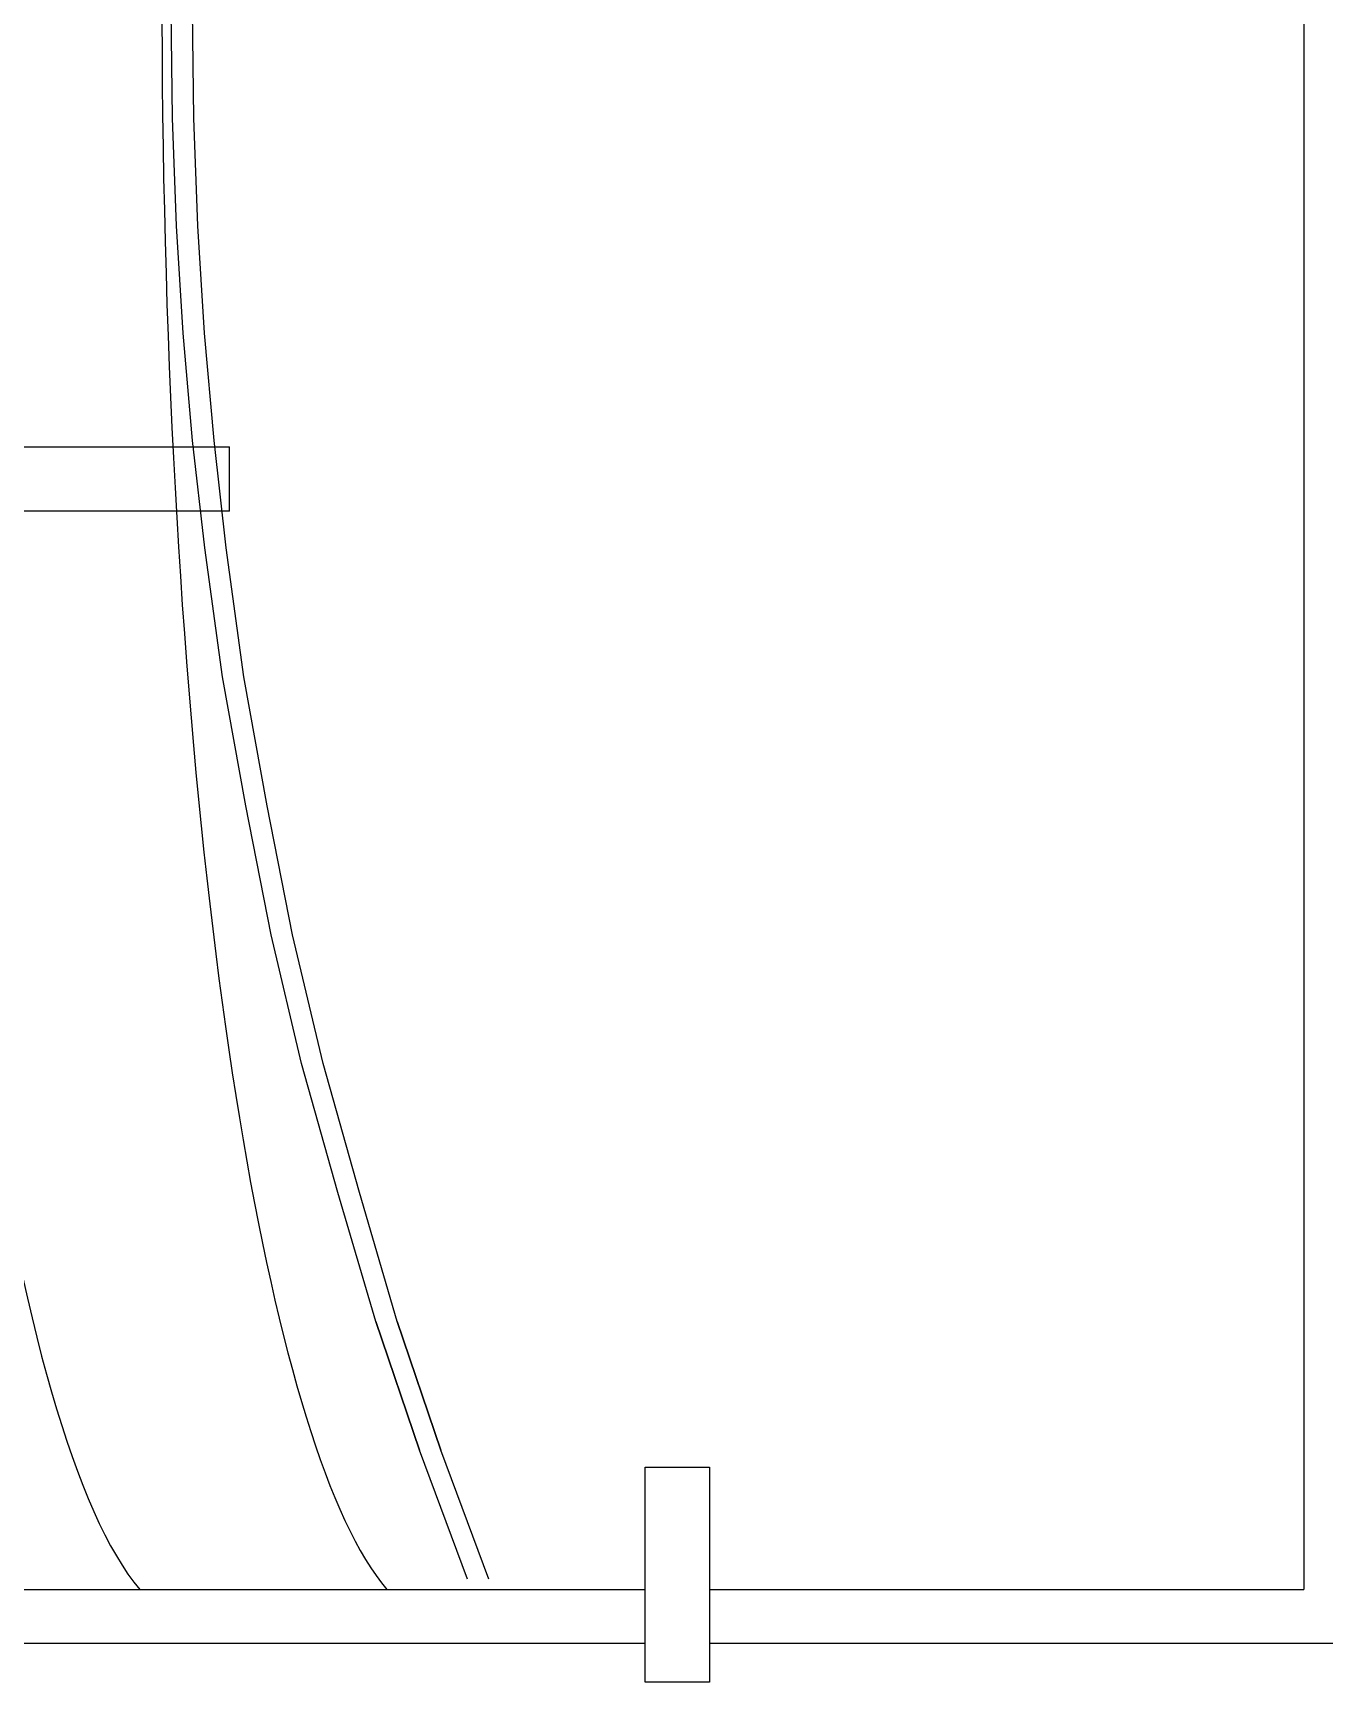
# Model space of a CAD drawing. Extents: x 0 to 244, y -71 to 76.
# Drawn here: x 93.07 to 99.08, y -0.18 to 7.49 of the extents above; entities that cross this region are included whole.
import ezdxf

# ---------------------------------------------------------------- set-up
doc = ezdxf.new("R2010")
doc.units = 0
doc.header["$LTSCALE"] = 0.01
doc.header["$MEASUREMENT"] = 0
doc.layers.get('0').update_dxf_attribs({"linetype": 'CONTINUOUS'})
for name, color, linetype in [('ALV', 2, 'CONTINUOUS'), ('ESTR', 3, 'CONTINUOUS'), ('LAYOUT-ANF', 1, 'CONTINUOUS')]:
    doc.layers.add(name, color=color, linetype=linetype)
doc.layers.get('0').freeze()

# ---------------------------------------------------------------- blocks, each defined once
blk = doc.blocks.new('PISOANF-SSN')
for p, q in [((-1.374, -8.0935), (-1.38, -7.5935)), ((-1.355, -8.5935), (-1.374, -8.0935)), ((-1.324, -9.0935), (-1.355, -8.5935)), ((-1.28, -9.5935), (-1.324, -9.0935)), ((-1.223, -10.0935), (-1.28, -9.5935)), ((-1.1405, -10.6935), (-1.223, -10.0935)), ((-1.0325, -11.2935), (-1.1405, -10.6935)), ((-0.9145, -11.8935), (-1.0325, -11.2935)), ((-0.7725, -12.4935), (-0.9145, -11.8935)), ((-0.6035, -13.0935), (-0.7725, -12.4935)), ((-0.427, -13.6935), (-0.6035, -13.0935))]:
    blk.add_line(p, q)
blk.add_lwpolyline([(-0.224, -14.2935), (-0.427, -13.6935)], close=True)
blk.add_lwpolyline([(0, -14.8935), (-0.224, -14.2935)])

msp = doc.modelspace()

# ---------------------------------------------------------------- linework, layer by layer
at = {"layer": 'ALV'}
for p, q in [((98.9888, 15.2197), (98.9888, 0.2486)), ((90.2223, 0.2486), (95.9223, 0.2486)), ((96.2223, 0.2486), (98.9888, 0.2486)), ((90.2223, -0.0014), (95.9223, -0.0014)), ((96.2223, -0.0014), (99.1888, -0.0014))]:
    msp.add_line(p, q, dxfattribs=at)
at = {"layer": 'ESTR'}
for p, q in [((91.7371, 5.5676), (93.9871, 5.5676)), ((93.9871, 5.2676), (93.9871, 5.5676)), ((93.9871, 5.2676), (91.7371, 5.2676))]:
    msp.add_line(p, q, dxfattribs=at)
msp.add_lwpolyline([(95.9223, -0.1824), (95.9223, 0.8176), (96.2223, 0.8176), (96.2223, -0.1824), (95.9227, -0.1824)], dxfattribs=at)
at = {"layer": 'LAYOUT-ANF'}
for centre, ratio, start_param in [((93.8278, 7.6693), 0.172491, 0.265422), ((94.9778, 7.6693), 0.172441, 0.503163)]:
    msp.add_ellipse(centre, major_axis=(0, 7.5701), ratio=ratio, start_param=start_param, end_param=2.942615, dxfattribs=at)

# ---------------------------------------------------------------- block references
at = {"layer": 'ESTR'}
for p in [(95.0952, 15.1898), (95.1952, 15.1898)]:
    msp.add_blockref('PISOANF-SSN', p, dxfattribs=at)

doc.saveas('drawing.dxf')
